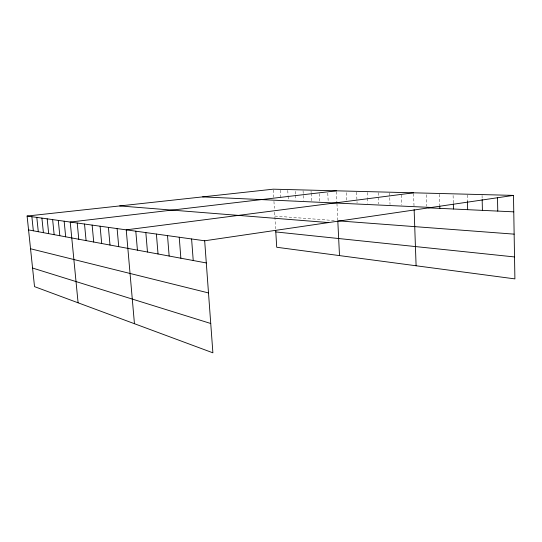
<?xml version="1.0" encoding="UTF-8"?>
<svg xmlns="http://www.w3.org/2000/svg" width="542" height="542" viewBox="0 0 542 542"><rect width="100%" height="100%" fill="white"/><g stroke="black" fill="none" stroke-linecap="round" stroke-linejoin="round"><path stroke-width="0.41" stroke-dasharray="2.71 2.03" d="M274.841 216.068L335.444 220.648M273.27 189.991L273.71 197.322M273.954 201.353L274.374 208.331M274.604 212.2L275.607 228.771M280.424 190.188L280.959 199.26M287.768 190.391L288.059 195.405M288.107 196.238L288.303 199.585M295.363 191.333L295.539 194.497M295.586 195.283L295.851 200.025M303.073 190.75L303.601 200.371M319.38 193.663L319.766 201.082M311.047 190.967L311.135 192.593M311.183 193.406L311.569 200.723M327.774 193.094L328.242 202.295M336.372 191.604L336.88 201.942M336.955 203.535L337.768 220.038M346.352 192.688L346.731 200.77M356.582 192.159L357.063 202.843M367.205 192.444L367.422 197.457M367.456 198.297L367.672 203.311M378.194 192.695L378.655 203.894M389.569 192.999L390.016 204.402M401.419 194.978L401.791 204.923M413.58 193.657L414.02 206.312M426.283 194.761L426.649 206.129M439.413 194.307L439.738 205.059M453.105 195.52L453.315 203.108M467.285 195.012L467.455 201.529M482.068 195.411L482.163 199.564"/><path stroke-width="0.81" d="M204.673 240.783L212.891 352.822L34.525 286.637L27.1 216.041L204.673 240.783L513.484 195.398L514.9 278.886L276.718 247.26L275.702 230.357M413.546 192.81L126.232 229.855L134.443 323.709M336.338 190.811L70.216 222.044L78.089 302.802M27.1 216.041L273.215 189.178L513.484 195.398M202.606 196.882L431.391 207.464M428.349 207.83L513.762 211.841M338.628 220.885L514.141 234.144M119.68 205.933L328.567 222.572M275.797 231.942L514.527 256.942M28.563 229.916L206.299 262.945M30.542 248.764L208.501 292.937M32.574 268.046L210.736 323.493M31.876 216.705L33.347 230.804M41.903 218.101L43.401 232.674M36.809 217.389L38.292 231.725M52.635 219.598L54.153 234.672M47.181 218.839L48.685 233.656M58.292 220.384L59.816 235.723M64.146 221.204L65.684 236.813M77.215 223.026L78.78 239.252M84.518 224.042L86.09 240.607M100.094 226.21L101.686 243.507M92.133 225.099L93.719 242.023M108.407 227.369L110.012 245.052M117.113 228.582L118.725 246.671M135.798 231.19L137.424 250.147M145.839 232.586L147.471 252.016M156.401 234.056L158.034 253.981M167.512 235.607L169.151 256.041M179.233 237.24L180.865 258.222M191.597 238.961L193.23 260.519M337.802 220.824L339.502 255.594M414.135 209.598L416.1 265.77M439.765 205.885L439.84 208.365M453.336 203.948L453.478 209.009M467.455 201.529L467.658 209.673M482.163 199.564L482.407 210.364M497.495 197.396L497.766 211.089"/></g></svg>
